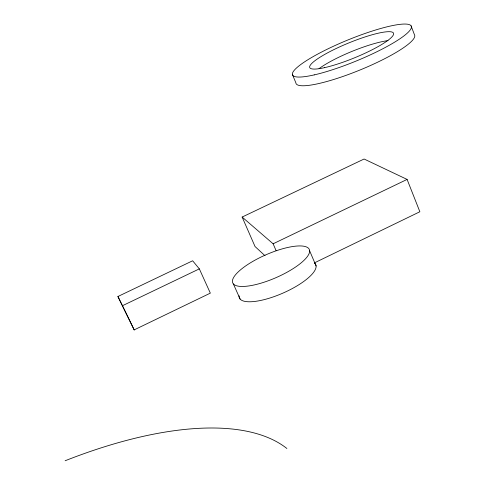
<?xml version="1.0" encoding="UTF-8"?>
<svg xmlns="http://www.w3.org/2000/svg" width="485" height="485" viewBox="0 0 485 485"><rect width="100%" height="100%" fill="white"/><g stroke="black" fill="none" stroke-linecap="round" stroke-linejoin="round"><path stroke-width="0.73" d="M314.353 262.906L419.864 211.751L407.097 179.42L364.096 159.019L242.136 217.05L255.043 246.538L264.998 255.716M134.187 329.885L210.338 293.134L199.335 268.872L192.648 260.778L117.916 296.505L134.187 329.885L117.916 296.505M242.136 217.05L273.122 243.791L407.097 179.42M122.638 305.635L199.335 268.872M233.382 283.961L240.123 299.051M273.122 243.791L276.098 250.666M309.636 250.775A41.795 12.495 -23.6 0 1 252.582 285.289A41.795 12.495 -23.6 0 1 250.836 262.573A41.795 12.495 -23.6 0 1 309.636 250.775L316.099 265.974M292.328 74.247L295.856 82.814A64.056 11.719 -22.2 0 0 358.942 70.428A64.056 11.719 -22.2 0 0 414.426 34.671L411.092 25.911M314.48 262.997A41.643 12.943 -23.6 0 1 282.67 293.225A41.643 12.943 -23.6 0 1 239.099 295.808M65.135 460.75A325.089 137.449 -31.6 0 1 286.89 448.492M319.069 68.64A45.184 8.263 -22.2 0 1 388.036 40.607M314.262 74.884A64.184 11.313 -22.3 0 0 410.656 29.3A64.184 11.313 -22.3 0 0 330.697 47.542A64.184 11.313 -22.3 0 0 314.262 74.884M324.671 67.633A45.275 7.972 -22.3 0 0 392.995 35.532A45.275 7.972 -22.3 0 0 337.196 48.021A45.275 7.972 -22.3 0 0 324.671 67.633"/></g></svg>
